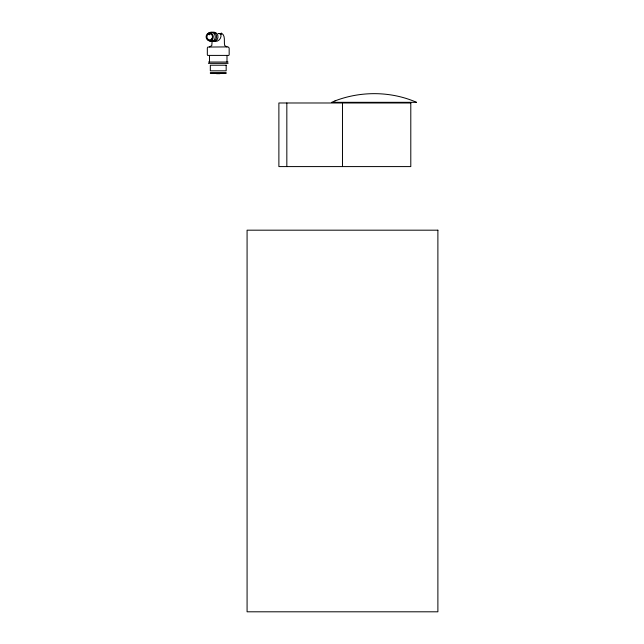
<?xml version="1.0" encoding="UTF-8"?>
<svg xmlns="http://www.w3.org/2000/svg" width="644" height="644" viewBox="0 0 644 644"><rect width="100%" height="100%" fill="white"/><g stroke="black" fill="none" stroke-linecap="round" stroke-linejoin="round"><path stroke-width="0.97" d="M220.836 34.502C222.019 38.334 217.551 42.995 213.808 40.797M209.509 46.899L211.779 45.587L212.134 41.305M207.65 55.408L228.845 55.408M208.415 62.041L228.081 62.041M208.415 63.362L228.081 63.362M210.306 72.571L226.189 72.571M210.306 73.496L226.189 73.496M216.505 73.674L219.998 73.674M226.986 46.899L224.716 45.587C223.645 41.482 225.931 35.613 221.311 33.021M342.479 102.984L342.479 166.587M286.83 102.984L286.83 166.587M229.167 54.78L229.167 48.002L228.081 46.899L207.875 47.052L207.328 48.002L207.328 54.78M226.986 55.408L226.986 62.041M209.509 55.408L209.509 62.041M212.729 32.361A4.605 4.186 -90 0 1 217.97 37.408A4.605 4.186 -90 0 1 211.723 40.797M209.34 34.832A3.953 3.59 -90 0 1 209.912 34.011M208.535 34.011A3.953 3.59 -90 0 1 209.284 33.391M207.448 34.502A4.605 4.186 -90 0 1 213.768 33.279A4.605 4.186 -90 0 1 213.768 40.339A4.605 4.186 -90 0 1 207.448 39.115M211.361 32.361A4.605 4.186 -90 0 1 216.601 37.408A4.605 4.186 -90 0 1 210.355 40.797M335.057 100.883L331.724 102.324L416.555 102.324C391.117 91.158 360.914 90.893 335.057 100.883M220.433 33.552L218.147 33.552L221.592 34.003L220.433 33.552M226.165 65.221L210.33 65.221L210.33 70.816L226.165 70.816L226.165 65.221M410.792 102.984L278.884 102.984L278.884 166.587L410.792 166.587L410.792 102.984M437.888 230.19L247.079 230.182L247.079 611.8L437.888 611.8L437.888 230.182M211.683 38.978A3.075 2.793 -90 0 0 210.427 33.842A3.075 2.793 -90 0 0 207.006 37.602A3.075 2.793 -90 0 0 211.683 38.978M212.246 39.598A3.953 3.59 -90 0 0 210.636 32.989A3.953 3.59 -90 0 0 206.241 37.827A3.953 3.59 -90 0 0 212.246 39.598"/></g></svg>
